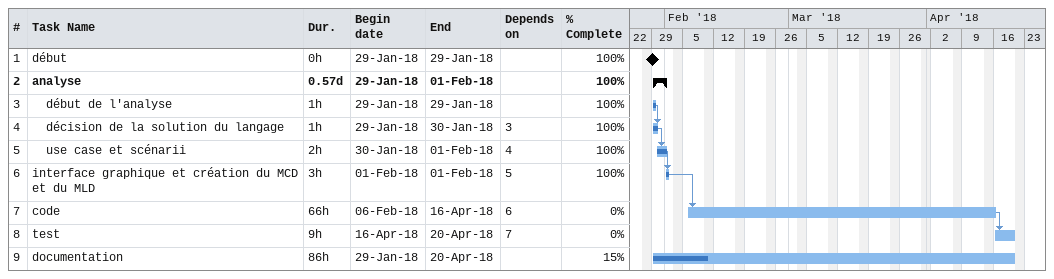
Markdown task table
| ID | Level | Task | Duration | Start | Finish | Predecessors | % complete |
|---|---|---|---|---|---|---|---|
| 1 | 1 | début | 0h | 2018-01-29 | 2018-01-29 |  | 100 |
| 2 | 1 | **analyse** | 0.57d | 2018-01-29 | 2018-02-01 |  | 100 |
| 3 | 2 | début de l'analyse | 1h | 2018-01-29 | 2018-01-29 |  | 100 |
| 4 | 2 | décision de la solution du langage | 1h | 2018-01-29 | 2018-01-30 | 3 | 100 |
| 5 | 2 | use case et scénarii | 2h | 2018-01-30 | 2018-02-01 | 4 | 100 |
| 6 | 1 | interface graphique et création du MCD et du MLD | 3h | 2018-02-01 | 2018-02-01 | 5 | 100 |
| 7 | 1 | code | 66h | 2018-02-06 | 2018-04-16 | 6 | 0 |
| 8 | 1 | test | 9h | 2018-04-16 | 2018-04-20 | 7 | 0 |
| 9 | 1 | documentation | 86h | 2018-01-29 | 2018-04-20 |  | 15 |
